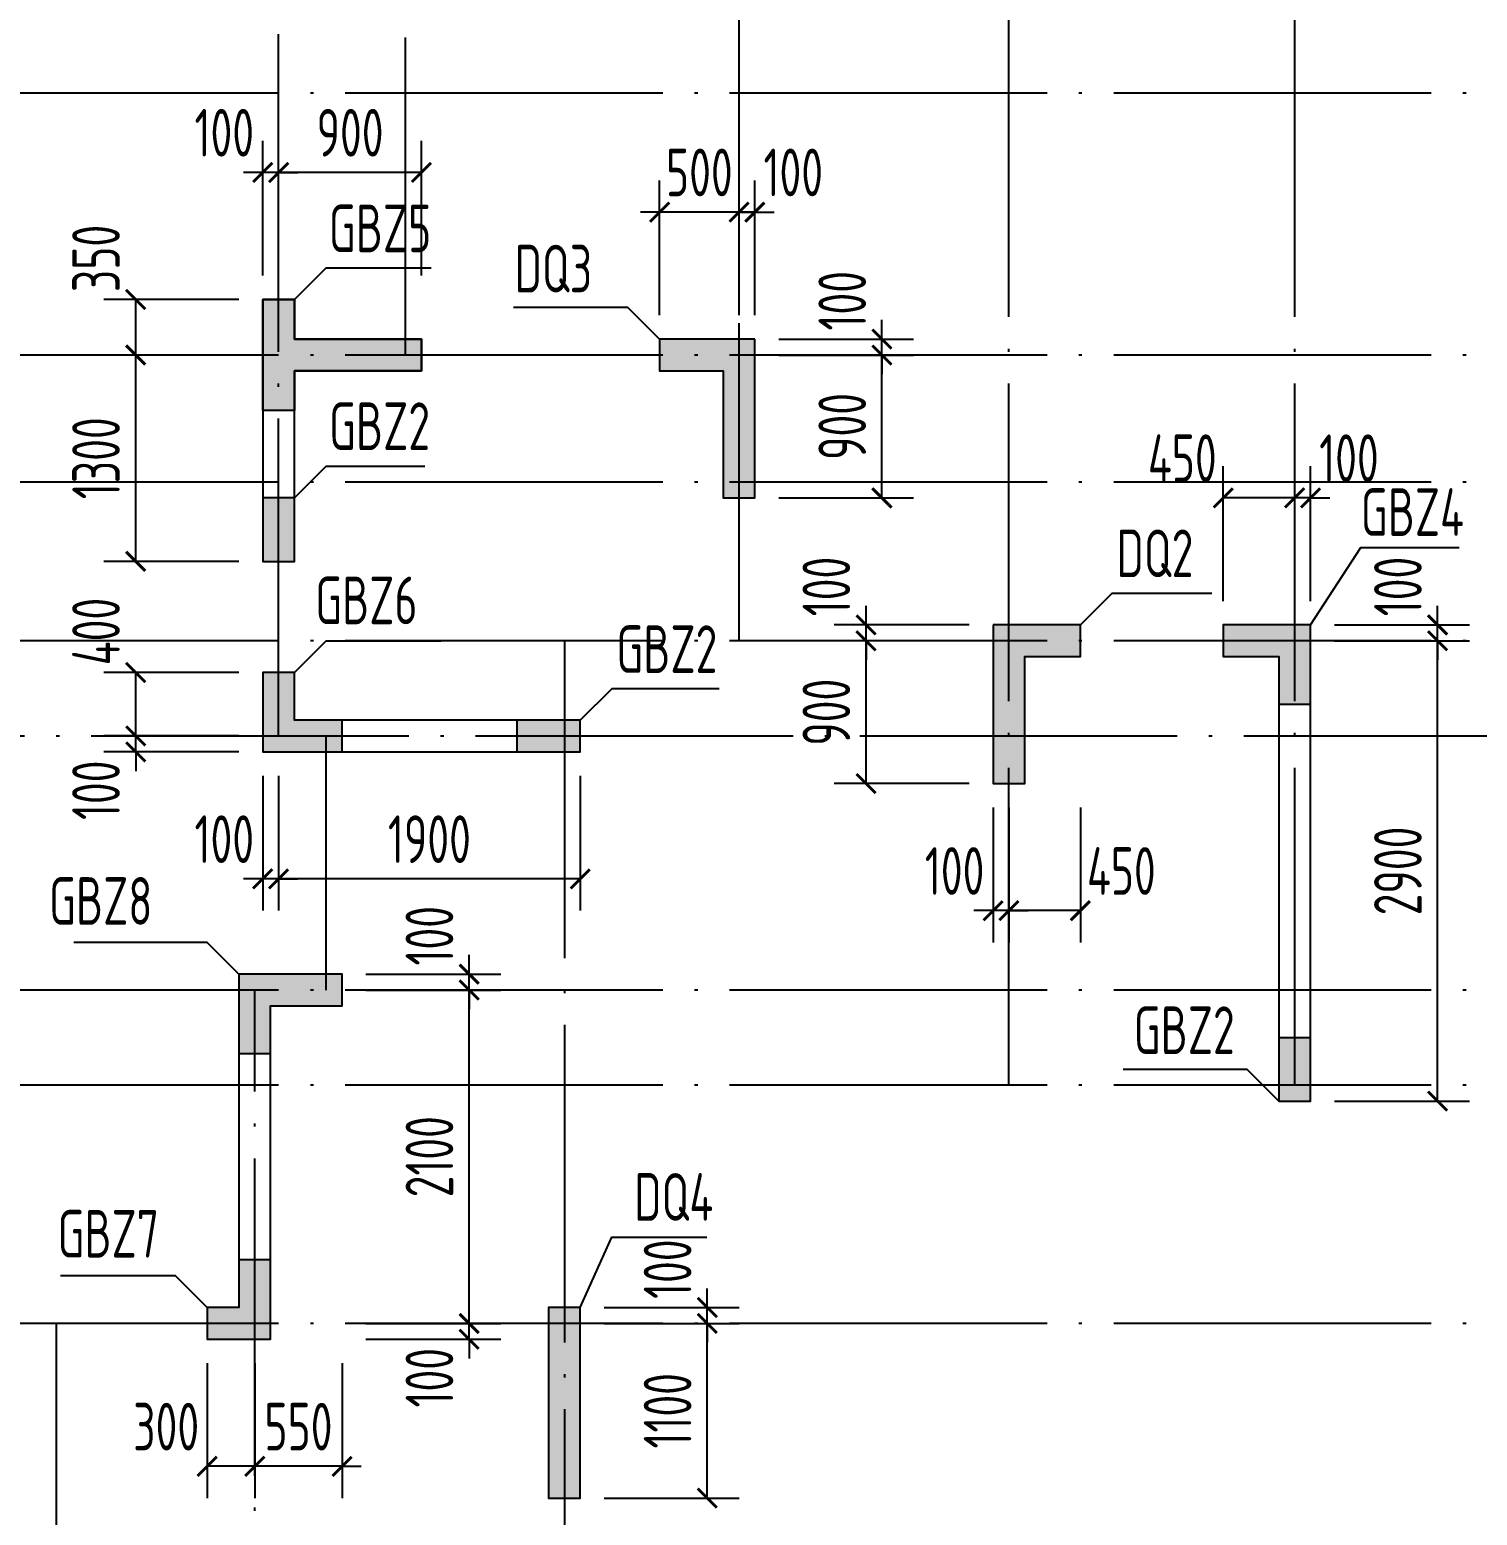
# Model space of a CAD drawing. Extents: x -461650 to 361314, y 245336 to 769729.
# Drawn here: x -87402 to -78284, y 576725 to 586082 of the extents above; entities that cross this region are included whole.
import ezdxf
from ezdxf.enums import TextEntityAlignment as Align

# ---------------------------------------------------------------- set-up
doc = ezdxf.new("R2010")
doc.units = 0
doc.header["$LTSCALE"] = 1000
doc.linetypes.add('DOTE', pattern=[2.42, 2, -0.2, 0.02, -0.2])
doc.layers.get('0').update_dxf_attribs({"linetype": 'CONTINUOUS'})
doc.layers.get('DEFPOINTS').update_dxf_attribs({"linetype": 'CONTINUOUS'})
for name, color, linetype in [('A-DOTE', 10, 'DOTE'), ('S-Q墙实线', 6, 'CONTINUOUS'), ('S-Q墙标注', 3, 'CONTINUOUS'), ('S-X详图填充', 252, 'CONTINUOUS'), ('S-X详图实线', 4, 'CONTINUOUS'), ('S-Z柱编号', 6, 'CONTINUOUS')]:
    doc.layers.add(name, color=color, linetype=linetype)
doc.styles.add('TSSD_REIN', font='tssdeng.shx', dxfattribs={"width": 0.7, "height": 300, "bigfont": 'tssdchn.shx'})
doc.styles.add('结构文字', font='zstxt.shx', dxfattribs={"width": 0.7, "bigfont": 'zshz.shx'})
doc.dimstyles.new('STRUCK', dxfattribs={"dimtxt": 400, "dimasz": 121, "dimexe": 200, "dimexo": 150, "dimgap": 115, "dimtad": 1, "dimdec": 0, "dimdsep": 46, "dimtxsty": '结构文字', "dimblk": 'ARCHTICK', "dimcen": 400, "dimclrd": 3, "dimclre": 3, "dimclrt": 7, "dimadec": 0, "dimazin": 0, "dimtfac": 1, "dimtdec": 0, "dimtix": 1, "dimtmove": 2, "dimatfit": 3, "dimldrblk": '_DIMX', "dimfxl": 0, "dimtolj": 1, "dimtzin": 0, "dimarcsym": 0})

# ---------------------------------------------------------------- blocks, each defined once
blk = doc.blocks.new('20210726.16395156')
at = {"layer": 'A-DOTE'}
for p, q in [((43500, 13100.3), (43500, 18249.9)), ((44300, 15500), (44300, 18249.9)), ((46400, 13700), (46400, 18249.9)), ((48100, 10900), (48100, 18249.9)), ((49900, 10900), (49900, 18249.9)), ((55600, 17150), (3600, 17150)), ((55600, 15500), (3600, 15500)), ((55600, 14700), (3600, 14700)), ((55600, 13700), (3600, 13700)), ((45299.8, 13700), (45300, 3600)), ((3600, 13100.3), (55600, 13100.3)), ((43800, 11500), (43800, 13100)), ((55600, 11500), (3600, 11500)), ((43350, 3600), (43350, 11500)), ((55600, 10900), (3600, 10900)), ((55600, 9400), (3600, 9400)), ((42100, 9400), (42100, 3600))]:
    blk.add_line(p, q, dxfattribs=at)
blk = doc.blocks.new('_ArchTick')
at = {"color": 0, "linetype": 'ByBlock', "const_width": 0.15}
blk.add_lwpolyline([(-0.5, -0.5), (0.5, 0.5)], dxfattribs=at)
blk = doc.blocks.new('*D2323')
at = {"layer": 'DEFPOINTS', "color": 0}
for p in [(-83934.1, 577933.2), (-83134.1, 577933.2), (-83934.1, 576833.2)]:
    blk.add_point(p, dxfattribs=at)
at = {"layer": 'S-Q墙标注', "color": 3, "lineweight": -2}
for p, q in [((-83784.1, 577933.2), (-82934.1, 577933.2)), ((-83134.1, 576833.2), (-83134.1, 577933.2)), ((-83784.1, 576833.2), (-82934.1, 576833.2))]:
    blk.add_line(p, q, dxfattribs=at)
at = {"layer": 'S-Q墙标注', "color": 3, "lineweight": -2, "xscale": 121, "yscale": 121, "zscale": 121}
for p, rotation in [((-83134.1, 577933.2), 90), ((-83134.1, 576833.2), 270)]:
    blk.add_blockref('_ArchTick', p, dxfattribs=dict(at, rotation=rotation))
at = {"layer": 'S-Q墙标注', "color": 7, "insert": (-83384.1, 577383.2), "char_height": 300, "attachment_point": 5, "rotation": 90, "style": 'TSSD_REIN'}
blk.add_mtext('\\A1;1100', dxfattribs=at)
blk = doc.blocks.new('_DIMX')
blk.add_line((-150, 0), (150, 0))
at = {"const_width": 50}
blk.add_lwpolyline([(-70, -70), (70, 70)], dxfattribs=at)
blk = doc.blocks.new('*D2324')
at = {"layer": 'DEFPOINTS', "color": 0}
for p in [(-83934.1, 578033.2), (-83134.1, 578033.2), (-83934.1, 577933.2)]:
    blk.add_point(p, dxfattribs=at)
at = {"layer": 'S-Q墙标注', "color": 3, "lineweight": -2}
for p, q in [((-83134.1, 578033.2), (-83134.1, 578154.2)), ((-83784.1, 578033.2), (-82934.1, 578033.2)), ((-83134.1, 577933.2), (-83134.1, 578033.2)), ((-83784.1, 577933.2), (-82934.1, 577933.2)), ((-83134.1, 577933.2), (-83134.1, 577812.2))]:
    blk.add_line(p, q, dxfattribs=at)
at = {"layer": 'S-Q墙标注', "color": 3, "lineweight": -2, "xscale": 121, "yscale": 121, "zscale": 121}
for p, rotation in [((-83134.1, 578033.2), 270), ((-83134.1, 577933.2), 90)]:
    blk.add_blockref('_ArchTick', p, dxfattribs=dict(at, rotation=rotation))
at = {"layer": 'S-Q墙标注', "color": 7, "insert": (-83384.1, 578275.1), "char_height": 300, "attachment_point": 5, "rotation": 90, "style": 'TSSD_REIN'}
blk.add_mtext('\\A1;100', dxfattribs=at)
blk = doc.blocks.new('*D2329')
at = {"layer": 'DEFPOINTS', "color": 0}
for p in [(-79334.1, 582233.2), (-78534.1, 582233.2), (-79334.1, 579333.2)]:
    blk.add_point(p, dxfattribs=at)
at = {"layer": 'S-Q墙标注', "color": 3, "lineweight": -2}
for p, q in [((-79184.1, 582233.2), (-78334.1, 582233.2)), ((-78534.1, 579333.2), (-78534.1, 582233.2)), ((-79184.1, 579333.2), (-78334.1, 579333.2))]:
    blk.add_line(p, q, dxfattribs=at)
at = {"layer": 'S-Q墙标注', "color": 3, "lineweight": -2, "xscale": 121, "yscale": 121, "zscale": 121}
for p, rotation in [((-78534.1, 582233.2), 90), ((-78534.1, 579333.2), 270)]:
    blk.add_blockref('_ArchTick', p, dxfattribs=dict(at, rotation=rotation))
at = {"layer": 'S-Q墙标注', "color": 7, "insert": (-78784.1, 580783.2), "char_height": 300, "attachment_point": 5, "rotation": 90, "style": 'TSSD_REIN'}
blk.add_mtext('\\A1;2900', dxfattribs=at)
blk = doc.blocks.new('*D2330')
at = {"layer": 'DEFPOINTS', "color": 0}
for p in [(-79334.1, 582333.2), (-78534.1, 582333.2), (-79334.1, 582233.2)]:
    blk.add_point(p, dxfattribs=at)
at = {"layer": 'S-Q墙标注', "color": 3, "lineweight": -2}
for p, q in [((-78534.1, 582333.2), (-78534.1, 582454.2)), ((-79184.1, 582333.2), (-78334.1, 582333.2)), ((-78534.1, 582233.2), (-78534.1, 582333.2)), ((-79184.1, 582233.2), (-78334.1, 582233.2)), ((-78534.1, 582233.2), (-78534.1, 582112.2))]:
    blk.add_line(p, q, dxfattribs=at)
at = {"layer": 'S-Q墙标注', "color": 3, "lineweight": -2, "xscale": 121, "yscale": 121, "zscale": 121}
for p, rotation in [((-78534.1, 582333.2), 270), ((-78534.1, 582233.2), 90)]:
    blk.add_blockref('_ArchTick', p, dxfattribs=dict(at, rotation=rotation))
at = {"layer": 'S-Q墙标注', "color": 7, "insert": (-78784.1, 582575.1), "char_height": 300, "attachment_point": 5, "rotation": 90, "style": 'TSSD_REIN'}
blk.add_mtext('\\A1;100', dxfattribs=at)
blk = doc.blocks.new('*D2331')
at = {"layer": 'DEFPOINTS', "color": 0}
for p in [(-79434.1, 583133.2), (-79434.1, 582333.2), (-79334.1, 582333.2)]:
    blk.add_point(p, dxfattribs=at)
at = {"layer": 'S-Q墙标注', "color": 3, "lineweight": -2}
for p, q in [((-79434.1, 582483.2), (-79434.1, 583333.2)), ((-79334.1, 582483.2), (-79334.1, 583333.2)), ((-79434.1, 583133.2), (-79555.1, 583133.2)), ((-79334.1, 583133.2), (-79434.1, 583133.2)), ((-79334.1, 583133.2), (-79213.1, 583133.2))]:
    blk.add_line(p, q, dxfattribs=at)
at = {"layer": 'S-Q墙标注', "color": 3, "lineweight": -2, "xscale": 121, "yscale": 121, "zscale": 121}
blk.add_blockref('_ArchTick', (-79434.1, 583133.2), dxfattribs=at)
at = {"layer": 'S-Q墙标注', "color": 3, "lineweight": -2, "xscale": 121, "yscale": 121, "zscale": 121, "rotation": 180}
blk.add_blockref('_ArchTick', (-79334.1, 583133.2), dxfattribs=at)
at = {"layer": 'S-Q墙标注', "color": 7, "insert": (-79092.2, 583383.2), "char_height": 300, "attachment_point": 5, "style": 'TSSD_REIN'}
blk.add_mtext('\\A1;100', dxfattribs=at)
blk = doc.blocks.new('*D2332')
at = {"layer": 'DEFPOINTS', "color": 0}
for p in [(-79884.1, 583133.2), (-79884.1, 582333.2), (-79434.1, 582333.2)]:
    blk.add_point(p, dxfattribs=at)
at = {"layer": 'S-Q墙标注', "color": 3, "lineweight": -2}
for p, q in [((-79884.1, 582483.2), (-79884.1, 583333.2)), ((-79434.1, 582483.2), (-79434.1, 583333.2)), ((-79434.1, 583133.2), (-79884.1, 583133.2))]:
    blk.add_line(p, q, dxfattribs=at)
at = {"layer": 'S-Q墙标注', "color": 3, "lineweight": -2, "xscale": 121, "yscale": 121, "zscale": 121, "rotation": 180}
blk.add_blockref('_ArchTick', (-79884.1, 583133.2), dxfattribs=at)
at = {"layer": 'S-Q墙标注', "color": 3, "lineweight": -2, "xscale": 121, "yscale": 121, "zscale": 121}
blk.add_blockref('_ArchTick', (-79434.1, 583133.2), dxfattribs=at)
at = {"layer": 'S-Q墙标注', "color": 7, "insert": (-80142.2, 583383.2), "char_height": 300, "attachment_point": 5, "style": 'TSSD_REIN'}
blk.add_mtext('\\A1;450', dxfattribs=at)
blk = doc.blocks.new('*D2333')
at = {"layer": 'DEFPOINTS', "color": 0}
for p in [(-82134.1, 582233.2), (-81334.1, 582233.2), (-81334.1, 581333.2)]:
    blk.add_point(p, dxfattribs=at)
at = {"layer": 'S-Q墙标注', "color": 3, "lineweight": -2}
for p, q in [((-81484.1, 582233.2), (-82334.1, 582233.2)), ((-82134.1, 581333.2), (-82134.1, 582233.2)), ((-81484.1, 581333.2), (-82334.1, 581333.2))]:
    blk.add_line(p, q, dxfattribs=at)
at = {"layer": 'S-Q墙标注', "color": 3, "lineweight": -2, "xscale": 121, "yscale": 121, "zscale": 121}
for p, rotation in [((-82134.1, 582233.2), 90), ((-82134.1, 581333.2), 270)]:
    blk.add_blockref('_ArchTick', p, dxfattribs=dict(at, rotation=rotation))
at = {"layer": 'S-Q墙标注', "color": 7, "insert": (-82384.1, 581783.2), "char_height": 300, "attachment_point": 5, "rotation": 90, "style": 'TSSD_REIN'}
blk.add_mtext('\\A1;900', dxfattribs=at)
blk = doc.blocks.new('*D2334')
at = {"layer": 'DEFPOINTS', "color": 0}
for p in [(-82134.1, 582333.2), (-81334.1, 582333.2), (-81334.1, 582233.2)]:
    blk.add_point(p, dxfattribs=at)
at = {"layer": 'S-Q墙标注', "color": 3, "lineweight": -2}
for p, q in [((-82134.1, 582333.2), (-82134.1, 582454.2)), ((-81484.1, 582333.2), (-82334.1, 582333.2)), ((-82134.1, 582233.2), (-82134.1, 582333.2)), ((-81484.1, 582233.2), (-82334.1, 582233.2)), ((-82134.1, 582233.2), (-82134.1, 582112.2))]:
    blk.add_line(p, q, dxfattribs=at)
at = {"layer": 'S-Q墙标注', "color": 3, "lineweight": -2, "xscale": 121, "yscale": 121, "zscale": 121}
for p, rotation in [((-82134.1, 582333.2), 270), ((-82134.1, 582233.2), 90)]:
    blk.add_blockref('_ArchTick', p, dxfattribs=dict(at, rotation=rotation))
at = {"layer": 'S-Q墙标注', "color": 7, "insert": (-82384.1, 582575.1), "char_height": 300, "attachment_point": 5, "rotation": 90, "style": 'TSSD_REIN'}
blk.add_mtext('\\A1;100', dxfattribs=at)
blk = doc.blocks.new('*D2335')
at = {"layer": 'DEFPOINTS', "color": 0}
for p in [(-81234.1, 581333.2), (-80784.2, 581333.2), (-81234.1, 580533.2)]:
    blk.add_point(p, dxfattribs=at)
at = {"layer": 'S-Q墙标注', "color": 3, "lineweight": -2}
for p, q in [((-81234.1, 581183.2), (-81234.1, 580333.2)), ((-80784.2, 581183.2), (-80784.2, 580333.2)), ((-80784.2, 580533.2), (-81234.1, 580533.2))]:
    blk.add_line(p, q, dxfattribs=at)
at = {"layer": 'S-Q墙标注', "color": 3, "lineweight": -2, "xscale": 121, "yscale": 121, "zscale": 121, "rotation": 180}
blk.add_blockref('_ArchTick', (-81234.1, 580533.2), dxfattribs=at)
at = {"layer": 'S-Q墙标注', "color": 3, "lineweight": -2, "xscale": 121, "yscale": 121, "zscale": 121}
blk.add_blockref('_ArchTick', (-80784.2, 580533.2), dxfattribs=at)
at = {"layer": 'S-Q墙标注', "color": 7, "insert": (-80526.1, 580783.2), "char_height": 300, "attachment_point": 5, "style": 'TSSD_REIN'}
blk.add_mtext('\\A1;450', dxfattribs=at)
blk = doc.blocks.new('*D2336')
at = {"layer": 'DEFPOINTS', "color": 0}
for p in [(-81334.1, 581333.2), (-81234.1, 581333.2), (-81334.1, 580533.2)]:
    blk.add_point(p, dxfattribs=at)
at = {"layer": 'S-Q墙标注', "color": 3, "lineweight": -2}
for p, q in [((-81334.1, 581183.2), (-81334.1, 580333.2)), ((-81234.1, 581183.2), (-81234.1, 580333.2)), ((-81334.1, 580533.2), (-81455.1, 580533.2)), ((-81234.1, 580533.2), (-81334.1, 580533.2)), ((-81234.1, 580533.2), (-81113.1, 580533.2))]:
    blk.add_line(p, q, dxfattribs=at)
at = {"layer": 'S-Q墙标注', "color": 3, "lineweight": -2, "xscale": 121, "yscale": 121, "zscale": 121}
blk.add_blockref('_ArchTick', (-81334.1, 580533.2), dxfattribs=at)
at = {"layer": 'S-Q墙标注', "color": 3, "lineweight": -2, "xscale": 121, "yscale": 121, "zscale": 121, "rotation": 180}
blk.add_blockref('_ArchTick', (-81234.1, 580533.2), dxfattribs=at)
at = {"layer": 'S-Q墙标注', "color": 7, "insert": (-81576, 580783.2), "char_height": 300, "attachment_point": 5, "style": 'TSSD_REIN'}
blk.add_mtext('\\A1;100', dxfattribs=at)
blk = doc.blocks.new('*D2337')
at = {"layer": 'DEFPOINTS', "color": 0}
for p in [(-86734.1, 581633.5), (-85934.1, 581633.5), (-85934.1, 581533.5)]:
    blk.add_point(p, dxfattribs=at)
at = {"layer": 'S-Q墙标注', "color": 3, "lineweight": -2}
for p, q in [((-86734.1, 581633.5), (-86734.1, 581754.5)), ((-86084.1, 581633.5), (-86934.1, 581633.5)), ((-86734.1, 581533.5), (-86734.1, 581633.5)), ((-86084.1, 581533.5), (-86934.1, 581533.5)), ((-86734.1, 581533.5), (-86734.1, 581412.5))]:
    blk.add_line(p, q, dxfattribs=at)
at = {"layer": 'S-Q墙标注', "color": 3, "lineweight": -2, "xscale": 121, "yscale": 121, "zscale": 121}
for p, rotation in [((-86734.1, 581633.5), 270), ((-86734.1, 581533.5), 90)]:
    blk.add_blockref('_ArchTick', p, dxfattribs=dict(at, rotation=rotation))
at = {"layer": 'S-Q墙标注', "color": 7, "insert": (-86984.1, 581291.5), "char_height": 300, "attachment_point": 5, "rotation": 90, "style": 'TSSD_REIN'}
blk.add_mtext('\\A1;100', dxfattribs=at)
blk = doc.blocks.new('*D2338')
at = {"layer": 'DEFPOINTS', "color": 0}
for p in [(-86734.1, 582033.5), (-85934.1, 582033.5), (-85934.1, 581633.5)]:
    blk.add_point(p, dxfattribs=at)
at = {"layer": 'S-Q墙标注', "color": 3, "lineweight": -2}
for p, q in [((-86084.1, 582033.5), (-86934.1, 582033.5)), ((-86734.1, 581633.5), (-86734.1, 582033.5)), ((-86084.1, 581633.5), (-86934.1, 581633.5))]:
    blk.add_line(p, q, dxfattribs=at)
at = {"layer": 'S-Q墙标注', "color": 3, "lineweight": -2, "xscale": 121, "yscale": 121, "zscale": 121}
for p, rotation in [((-86734.1, 582033.5), 90), ((-86734.1, 581633.5), 270)]:
    blk.add_blockref('_ArchTick', p, dxfattribs=dict(at, rotation=rotation))
at = {"layer": 'S-Q墙标注', "color": 7, "insert": (-86984.1, 582291.5), "char_height": 300, "attachment_point": 5, "rotation": 90, "style": 'TSSD_REIN'}
blk.add_mtext('\\A1;400', dxfattribs=at)
blk = doc.blocks.new('*D2339')
at = {"layer": 'DEFPOINTS', "color": 0}
for p in [(-85834.1, 581533.5), (-83934.1, 581533.5), (-85834.1, 580733.5)]:
    blk.add_point(p, dxfattribs=at)
at = {"layer": 'S-Q墙标注', "color": 3, "lineweight": -2}
for p, q in [((-85834.1, 581383.5), (-85834.1, 580533.5)), ((-83934.1, 581383.5), (-83934.1, 580533.5)), ((-83934.1, 580733.5), (-85834.1, 580733.5))]:
    blk.add_line(p, q, dxfattribs=at)
at = {"layer": 'S-Q墙标注', "color": 3, "lineweight": -2, "xscale": 121, "yscale": 121, "zscale": 121, "rotation": 180}
blk.add_blockref('_ArchTick', (-85834.1, 580733.5), dxfattribs=at)
at = {"layer": 'S-Q墙标注', "color": 3, "lineweight": -2, "xscale": 121, "yscale": 121, "zscale": 121}
blk.add_blockref('_ArchTick', (-83934.1, 580733.5), dxfattribs=at)
at = {"layer": 'S-Q墙标注', "color": 7, "insert": (-84884.1, 580983.5), "char_height": 300, "attachment_point": 5, "style": 'TSSD_REIN'}
blk.add_mtext('\\A1;1900', dxfattribs=at)
blk = doc.blocks.new('*D2340')
at = {"layer": 'DEFPOINTS', "color": 0}
for p in [(-85934.1, 581533.5), (-85834.1, 581533.5), (-85934.1, 580733.5)]:
    blk.add_point(p, dxfattribs=at)
at = {"layer": 'S-Q墙标注', "color": 3, "lineweight": -2}
for p, q in [((-85934.1, 581383.5), (-85934.1, 580533.5)), ((-85834.1, 581383.5), (-85834.1, 580533.5)), ((-85934.1, 580733.5), (-86055.1, 580733.5)), ((-85834.1, 580733.5), (-85934.1, 580733.5)), ((-85834.1, 580733.5), (-85713.1, 580733.5))]:
    blk.add_line(p, q, dxfattribs=at)
at = {"layer": 'S-Q墙标注', "color": 3, "lineweight": -2, "xscale": 121, "yscale": 121, "zscale": 121}
blk.add_blockref('_ArchTick', (-85934.1, 580733.5), dxfattribs=at)
at = {"layer": 'S-Q墙标注', "color": 3, "lineweight": -2, "xscale": 121, "yscale": 121, "zscale": 121, "rotation": 180}
blk.add_blockref('_ArchTick', (-85834.1, 580733.5), dxfattribs=at)
at = {"layer": 'S-Q墙标注', "color": 7, "insert": (-86176, 580983.5), "char_height": 300, "attachment_point": 5, "style": 'TSSD_REIN'}
blk.add_mtext('\\A1;100', dxfattribs=at)
blk = doc.blocks.new('*D2341')
at = {"layer": 'DEFPOINTS', "color": 0}
for p in [(-82834.1, 584033.2), (-82034.1, 584033.2), (-82834.1, 583133.2)]:
    blk.add_point(p, dxfattribs=at)
at = {"layer": 'S-Q墙标注', "color": 3, "lineweight": -2}
for p, q in [((-82684.1, 584033.2), (-81834.1, 584033.2)), ((-82034.1, 583133.2), (-82034.1, 584033.2)), ((-82684.1, 583133.2), (-81834.1, 583133.2))]:
    blk.add_line(p, q, dxfattribs=at)
at = {"layer": 'S-Q墙标注', "color": 3, "lineweight": -2, "xscale": 121, "yscale": 121, "zscale": 121}
for p, rotation in [((-82034.1, 584033.2), 90), ((-82034.1, 583133.2), 270)]:
    blk.add_blockref('_ArchTick', p, dxfattribs=dict(at, rotation=rotation))
at = {"layer": 'S-Q墙标注', "color": 7, "insert": (-82284.1, 583583.2), "char_height": 300, "attachment_point": 5, "rotation": 90, "style": 'TSSD_REIN'}
blk.add_mtext('\\A1;900', dxfattribs=at)
blk = doc.blocks.new('*D2342')
at = {"layer": 'DEFPOINTS', "color": 0}
for p in [(-82834.1, 584133.2), (-82034.1, 584133.2), (-82834.1, 584033.2)]:
    blk.add_point(p, dxfattribs=at)
at = {"layer": 'S-Q墙标注', "color": 3, "lineweight": -2}
for p, q in [((-82034.1, 584133.2), (-82034.1, 584254.2)), ((-82684.1, 584133.2), (-81834.1, 584133.2)), ((-82034.1, 584033.2), (-82034.1, 584133.2)), ((-82684.1, 584033.2), (-81834.1, 584033.2)), ((-82034.1, 584033.2), (-82034.1, 583912.2))]:
    blk.add_line(p, q, dxfattribs=at)
at = {"layer": 'S-Q墙标注', "color": 3, "lineweight": -2, "xscale": 121, "yscale": 121, "zscale": 121}
for p, rotation in [((-82034.1, 584133.2), 270), ((-82034.1, 584033.2), 90)]:
    blk.add_blockref('_ArchTick', p, dxfattribs=dict(at, rotation=rotation))
at = {"layer": 'S-Q墙标注', "color": 7, "insert": (-82284.1, 584375.1), "char_height": 300, "attachment_point": 5, "rotation": 90, "style": 'TSSD_REIN'}
blk.add_mtext('\\A1;100', dxfattribs=at)
blk = doc.blocks.new('*D2343')
at = {"layer": 'DEFPOINTS', "color": 0}
for p in [(-82934.1, 584933.2), (-82934.1, 584133.2), (-82834.1, 584133.2)]:
    blk.add_point(p, dxfattribs=at)
at = {"layer": 'S-Q墙标注', "color": 3, "lineweight": -2}
for p, q in [((-82934.1, 584283.2), (-82934.1, 585133.2)), ((-82834.1, 584283.2), (-82834.1, 585133.2)), ((-82934.1, 584933.2), (-83055.1, 584933.2)), ((-82834.1, 584933.2), (-82934.1, 584933.2)), ((-82834.1, 584933.2), (-82713.1, 584933.2))]:
    blk.add_line(p, q, dxfattribs=at)
at = {"layer": 'S-Q墙标注', "color": 3, "lineweight": -2, "xscale": 121, "yscale": 121, "zscale": 121}
blk.add_blockref('_ArchTick', (-82934.1, 584933.2), dxfattribs=at)
at = {"layer": 'S-Q墙标注', "color": 3, "lineweight": -2, "xscale": 121, "yscale": 121, "zscale": 121, "rotation": 180}
blk.add_blockref('_ArchTick', (-82834.1, 584933.2), dxfattribs=at)
at = {"layer": 'S-Q墙标注', "color": 7, "insert": (-82592.2, 585183.2), "char_height": 300, "attachment_point": 5, "style": 'TSSD_REIN'}
blk.add_mtext('\\A1;100', dxfattribs=at)
blk = doc.blocks.new('*D2344')
at = {"layer": 'DEFPOINTS', "color": 0}
for p in [(-83434, 584933.2), (-83434, 584133.2), (-82934.1, 584133.2)]:
    blk.add_point(p, dxfattribs=at)
at = {"layer": 'S-Q墙标注', "color": 3, "lineweight": -2}
for p, q in [((-83434, 584283.2), (-83434, 585133.2)), ((-82934.1, 584283.2), (-82934.1, 585133.2)), ((-83434, 584933.2), (-83555, 584933.2)), ((-82934.1, 584933.2), (-83434, 584933.2)), ((-82934.1, 584933.2), (-82813.1, 584933.2))]:
    blk.add_line(p, q, dxfattribs=at)
at = {"layer": 'S-Q墙标注', "color": 3, "lineweight": -2, "xscale": 121, "yscale": 121, "zscale": 121}
blk.add_blockref('_ArchTick', (-83434, 584933.2), dxfattribs=at)
at = {"layer": 'S-Q墙标注', "color": 3, "lineweight": -2, "xscale": 121, "yscale": 121, "zscale": 121, "rotation": 180}
blk.add_blockref('_ArchTick', (-82934.1, 584933.2), dxfattribs=at)
at = {"layer": 'S-Q墙标注', "color": 7, "insert": (-83184.1, 585183.2), "char_height": 300, "attachment_point": 5, "style": 'TSSD_REIN'}
blk.add_mtext('\\A1;500', dxfattribs=at)
blk = doc.blocks.new('*D2345')
at = {"layer": 'DEFPOINTS', "color": 0}
for p in [(-85434, 577933.2), (-84634, 577933.2), (-85434, 577833.2)]:
    blk.add_point(p, dxfattribs=at)
at = {"layer": 'S-Q墙标注', "color": 3, "lineweight": -2}
for p, q in [((-84634, 577933.2), (-84634, 578054.2)), ((-85284, 577933.2), (-84434, 577933.2)), ((-84634, 577833.2), (-84634, 577933.2)), ((-85284, 577833.2), (-84434, 577833.2)), ((-84634, 577833.2), (-84634, 577712.2))]:
    blk.add_line(p, q, dxfattribs=at)
at = {"layer": 'S-Q墙标注', "color": 3, "lineweight": -2, "xscale": 121, "yscale": 121, "zscale": 121}
for p, rotation in [((-84634, 577933.2), 270), ((-84634, 577833.2), 90)]:
    blk.add_blockref('_ArchTick', p, dxfattribs=dict(at, rotation=rotation))
at = {"layer": 'S-Q墙标注', "color": 7, "insert": (-84884, 577591.3), "char_height": 300, "attachment_point": 5, "rotation": 90, "style": 'TSSD_REIN'}
blk.add_mtext('\\A1;100', dxfattribs=at)
blk = doc.blocks.new('*D2346')
at = {"layer": 'DEFPOINTS', "color": 0}
for p in [(-85434, 580033.2), (-84634, 580033.2), (-85434, 577933.2)]:
    blk.add_point(p, dxfattribs=at)
at = {"layer": 'S-Q墙标注', "color": 3, "lineweight": -2}
for p, q in [((-85284, 580033.2), (-84434, 580033.2)), ((-84634, 577933.2), (-84634, 580033.2)), ((-85284, 577933.2), (-84434, 577933.2))]:
    blk.add_line(p, q, dxfattribs=at)
at = {"layer": 'S-Q墙标注', "color": 3, "lineweight": -2, "xscale": 121, "yscale": 121, "zscale": 121}
for p, rotation in [((-84634, 580033.2), 90), ((-84634, 577933.2), 270)]:
    blk.add_blockref('_ArchTick', p, dxfattribs=dict(at, rotation=rotation))
at = {"layer": 'S-Q墙标注', "color": 7, "insert": (-84884, 578983.2), "char_height": 300, "attachment_point": 5, "rotation": 90, "style": 'TSSD_REIN'}
blk.add_mtext('\\A1;2100', dxfattribs=at)
blk = doc.blocks.new('*D2347')
at = {"layer": 'DEFPOINTS', "color": 0}
for p in [(-85434, 580133.2), (-84634, 580133.2), (-85434, 580033.2)]:
    blk.add_point(p, dxfattribs=at)
at = {"layer": 'S-Q墙标注', "color": 3, "lineweight": -2}
for p, q in [((-84634, 580133.2), (-84634, 580254.2)), ((-85284, 580133.2), (-84434, 580133.2)), ((-84634, 580033.2), (-84634, 580133.2)), ((-85284, 580033.2), (-84434, 580033.2)), ((-84634, 580033.2), (-84634, 579912.2))]:
    blk.add_line(p, q, dxfattribs=at)
at = {"layer": 'S-Q墙标注', "color": 3, "lineweight": -2, "xscale": 121, "yscale": 121, "zscale": 121}
for p, rotation in [((-84634, 580133.2), 270), ((-84634, 580033.2), 90)]:
    blk.add_blockref('_ArchTick', p, dxfattribs=dict(at, rotation=rotation))
at = {"layer": 'S-Q墙标注', "color": 7, "insert": (-84884, 580375.1), "char_height": 300, "attachment_point": 5, "rotation": 90, "style": 'TSSD_REIN'}
blk.add_mtext('\\A1;100', dxfattribs=at)
blk = doc.blocks.new('*D2462')
at = {"layer": 'DEFPOINTS', "color": 0}
for p in [(-85984.1, 577833.2), (-85434.1, 577833.2), (-85984.1, 577033.2)]:
    blk.add_point(p, dxfattribs=at)
at = {"layer": 'S-Q墙标注', "color": 3, "lineweight": -2}
for p, q in [((-85984.1, 577683.2), (-85984.1, 576833.2)), ((-85434.1, 577683.2), (-85434.1, 576833.2)), ((-85984.1, 577033.2), (-86105.1, 577033.2)), ((-85434.1, 577033.2), (-85984.1, 577033.2)), ((-85434.1, 577033.2), (-85313.1, 577033.2))]:
    blk.add_line(p, q, dxfattribs=at)
at = {"layer": 'S-Q墙标注', "color": 3, "lineweight": -2, "xscale": 121, "yscale": 121, "zscale": 121}
blk.add_blockref('_ArchTick', (-85984.1, 577033.2), dxfattribs=at)
at = {"layer": 'S-Q墙标注', "color": 3, "lineweight": -2, "xscale": 121, "yscale": 121, "zscale": 121, "rotation": 180}
blk.add_blockref('_ArchTick', (-85434.1, 577033.2), dxfattribs=at)
at = {"layer": 'S-Q墙标注', "color": 7, "insert": (-85709.1, 577283.2), "char_height": 300, "attachment_point": 5, "style": 'TSSD_REIN'}
blk.add_mtext('\\A1;550', dxfattribs=at)
blk = doc.blocks.new('*D2463')
at = {"layer": 'DEFPOINTS', "color": 0}
for p in [(-86284.1, 577833.2), (-85984.1, 577833.2), (-86284.1, 577033.2)]:
    blk.add_point(p, dxfattribs=at)
at = {"layer": 'S-Q墙标注', "color": 3, "lineweight": -2}
for p, q in [((-86284.1, 577683.2), (-86284.1, 576833.2)), ((-85984.1, 577683.2), (-85984.1, 576833.2)), ((-85984.1, 577033.2), (-86284.1, 577033.2))]:
    blk.add_line(p, q, dxfattribs=at)
at = {"layer": 'S-Q墙标注', "color": 3, "lineweight": -2, "xscale": 121, "yscale": 121, "zscale": 121, "rotation": 180}
blk.add_blockref('_ArchTick', (-86284.1, 577033.2), dxfattribs=at)
at = {"layer": 'S-Q墙标注', "color": 3, "lineweight": -2, "xscale": 121, "yscale": 121, "zscale": 121}
blk.add_blockref('_ArchTick', (-85984.1, 577033.2), dxfattribs=at)
at = {"layer": 'S-Q墙标注', "color": 7, "insert": (-86542.2, 577283.2), "char_height": 300, "attachment_point": 5, "style": 'TSSD_REIN'}
blk.add_mtext('\\A1;300', dxfattribs=at)
blk = doc.blocks.new('*D2420')
at = {"layer": 'DEFPOINTS', "color": 0}
for p in [(-86734.1, 584033.2), (-85934.1, 584033.2), (-85934.1, 582733.2)]:
    blk.add_point(p, dxfattribs=at)
at = {"layer": 'S-Q墙标注', "color": 3, "lineweight": -2}
for p, q in [((-86084.1, 584033.2), (-86934.1, 584033.2)), ((-86734.1, 582733.2), (-86734.1, 584033.2)), ((-86084.1, 582733.2), (-86934.1, 582733.2))]:
    blk.add_line(p, q, dxfattribs=at)
at = {"layer": 'S-Q墙标注', "color": 3, "lineweight": -2, "xscale": 121, "yscale": 121, "zscale": 121}
for p, rotation in [((-86734.1, 584033.2), 90), ((-86734.1, 582733.2), 270)]:
    blk.add_blockref('_ArchTick', p, dxfattribs=dict(at, rotation=rotation))
at = {"layer": 'S-Q墙标注', "color": 7, "insert": (-86984.1, 583383.2), "char_height": 300, "attachment_point": 5, "rotation": 90, "style": 'TSSD_REIN'}
blk.add_mtext('\\A1;1300', dxfattribs=at)
blk = doc.blocks.new('*D2421')
at = {"layer": 'DEFPOINTS', "color": 0}
for p in [(-86734.1, 584383.2), (-85934.1, 584383.2), (-85934.1, 584033.2)]:
    blk.add_point(p, dxfattribs=at)
at = {"layer": 'S-Q墙标注', "color": 3, "lineweight": -2}
for p, q in [((-86084.1, 584383.2), (-86934.1, 584383.2)), ((-86734.1, 584033.2), (-86734.1, 584383.2)), ((-86084.1, 584033.2), (-86934.1, 584033.2))]:
    blk.add_line(p, q, dxfattribs=at)
at = {"layer": 'S-Q墙标注', "color": 3, "lineweight": -2, "xscale": 121, "yscale": 121, "zscale": 121}
for p, rotation in [((-86734.1, 584383.2), 90), ((-86734.1, 584033.2), 270)]:
    blk.add_blockref('_ArchTick', p, dxfattribs=dict(at, rotation=rotation))
at = {"layer": 'S-Q墙标注', "color": 7, "insert": (-86984.1, 584641.3), "char_height": 300, "attachment_point": 5, "rotation": 90, "style": 'TSSD_REIN'}
blk.add_mtext('\\A1;350', dxfattribs=at)
blk = doc.blocks.new('*D2422')
at = {"layer": 'DEFPOINTS', "color": 0}
for p in [(-85834.1, 585183.2), (-85834.1, 584383.2), (-84934, 584383.2)]:
    blk.add_point(p, dxfattribs=at)
at = {"layer": 'S-Q墙标注', "color": 3, "lineweight": -2}
for p, q in [((-85834.1, 584533.2), (-85834.1, 585383.2)), ((-84934, 584533.2), (-84934, 585383.2)), ((-84934, 585183.2), (-85834.1, 585183.2))]:
    blk.add_line(p, q, dxfattribs=at)
at = {"layer": 'S-Q墙标注', "color": 3, "lineweight": -2, "xscale": 121, "yscale": 121, "zscale": 121, "rotation": 180}
blk.add_blockref('_ArchTick', (-85834.1, 585183.2), dxfattribs=at)
at = {"layer": 'S-Q墙标注', "color": 3, "lineweight": -2, "xscale": 121, "yscale": 121, "zscale": 121}
blk.add_blockref('_ArchTick', (-84934, 585183.2), dxfattribs=at)
at = {"layer": 'S-Q墙标注', "color": 7, "insert": (-85384, 585433.2), "char_height": 300, "attachment_point": 5, "style": 'TSSD_REIN'}
blk.add_mtext('\\A1;900', dxfattribs=at)
blk = doc.blocks.new('*D2423')
at = {"layer": 'DEFPOINTS', "color": 0}
for p in [(-85934.1, 585183.2), (-85934.1, 584383.2), (-85834.1, 584383.2)]:
    blk.add_point(p, dxfattribs=at)
at = {"layer": 'S-Q墙标注', "color": 3, "lineweight": -2}
for p, q in [((-85934.1, 584533.2), (-85934.1, 585383.2)), ((-85834.1, 584533.2), (-85834.1, 585383.2)), ((-85934.1, 585183.2), (-86055.1, 585183.2)), ((-85834.1, 585183.2), (-85934.1, 585183.2)), ((-85834.1, 585183.2), (-85713.1, 585183.2))]:
    blk.add_line(p, q, dxfattribs=at)
at = {"layer": 'S-Q墙标注', "color": 3, "lineweight": -2, "xscale": 121, "yscale": 121, "zscale": 121}
blk.add_blockref('_ArchTick', (-85934.1, 585183.2), dxfattribs=at)
at = {"layer": 'S-Q墙标注', "color": 3, "lineweight": -2, "xscale": 121, "yscale": 121, "zscale": 121, "rotation": 180}
blk.add_blockref('_ArchTick', (-85834.1, 585183.2), dxfattribs=at)
at = {"layer": 'S-Q墙标注', "color": 7, "insert": (-86176, 585433.2), "char_height": 300, "attachment_point": 5, "style": 'TSSD_REIN'}
blk.add_mtext('\\A1;100', dxfattribs=at)

msp = doc.modelspace()

# ---------------------------------------------------------------- hatches: boundary and pattern name
at = {"layer": 'S-X详图填充'}
h = msp.add_hatch(color=256, dxfattribs=at)
h.dxf.hatch_style = 1
h.paths.add_polyline_path([(-85734.1, 583682.73), (-85934.1, 583682.73), (-85934.1, 584383.19), (-85734.1, 584383.19), (-85734.1, 584133.19), (-84933.97, 584133.19), (-84933.97, 583933.19), (-85734.1, 583933.19)])
h = msp.add_hatch(color=256, dxfattribs=at)
h.dxf.hatch_style = 1
h.paths.add_polyline_path([(-82834.1, 584133.19), (-83434.01, 584133.19), (-83434.01, 583933.19), (-83034.1, 583933.19), (-83034.1, 583133.19), (-82834.1, 583133.19)])
h = msp.add_hatch(color=256, dxfattribs=at)
h.dxf.hatch_style = 1
h.paths.add_polyline_path([(-85734.1, 583133.19), (-85934.1, 583133.19), (-85934.1, 582733.19), (-85734.1, 582733.19)])
h = msp.add_hatch(color=256, dxfattribs=at)
h.dxf.hatch_style = 1
h.paths.add_polyline_path([(-81334.11, 582333.19), (-81334.11, 581333.19), (-81134.11, 581333.19), (-81134.11, 582133.19), (-80784.19, 582133.19), (-80784.19, 582333.19)])
h = msp.add_hatch(color=256, dxfattribs=at)
h.dxf.hatch_style = 1
h.paths.add_polyline_path([(-79534.09, 581833.19), (-79334.09, 581833.19), (-79334.09, 582333.19), (-79884.09, 582333.19), (-79884.09, 582133.19), (-79534.09, 582133.19)])
h = msp.add_hatch(color=256, dxfattribs=at)
h.dxf.hatch_style = 1
h.paths.add_polyline_path([(-85434.1, 581533.46), (-85434.1, 581733.46), (-85734.1, 581733.46), (-85734.1, 582033.46), (-85934.1, 582033.46), (-85934.1, 581533.46)])
h = msp.add_hatch(color=256, dxfattribs=at)
h.dxf.hatch_style = 1
h.paths.add_polyline_path([(-84334.1, 581733.46), (-84334.1, 581533.46), (-83934.1, 581533.46), (-83934.1, 581733.46)])
h = msp.add_hatch(color=256, dxfattribs=at)
h.dxf.hatch_style = 1
h.paths.add_polyline_path([(-86084.1, 579633.19), (-85884.1, 579633.19), (-85884.1, 579933.19), (-85434.22, 579933.19), (-85434.22, 580133.19), (-86084.1, 580133.19)])
h = msp.add_hatch(color=256, dxfattribs=at)
h.dxf.hatch_style = 1
h.paths.add_polyline_path([(-79334.09, 579733.19), (-79534.09, 579733.19), (-79534.09, 579333.19), (-79334.09, 579333.19)])
h = msp.add_hatch(color=256, dxfattribs=at)
h.dxf.hatch_style = 1
h.paths.add_polyline_path([(-85884.1, 578333.19), (-86084.1, 578333.19), (-86084.1, 578033.19), (-86284.1, 578033.19), (-86284.1, 577833.19), (-85884.1, 577833.19)])
h = msp.add_hatch(color=256, dxfattribs=at)
h.dxf.hatch_style = 1
h.paths.add_polyline_path([(-84134.2, 576833.19), (-83934.2, 576833.19), (-83934.11, 578033.19), (-84134.11, 578033.19)])

# ---------------------------------------------------------------- linework, layer by layer
at = {"layer": 'S-Q墙实线'}
for points in [[(-85934.1, 584033.19), (-85934.1, 582733.19), (-85734.1, 582733.19), (-85734.1, 583933.19), (-84934.49, 583933.19), (-84934.49, 584133.19), (-85734.1, 584133.19), (-85734.1, 584383.19), (-85934.1, 584383.19)], [(-82834.1, 584133.19), (-83434.01, 584133.19), (-83434.01, 583933.19), (-83034.1, 583933.19), (-83034.1, 583133.19), (-82834.1, 583133.19)], [(-81334.11, 582333.19), (-81334.11, 581333.19), (-81134.11, 581333.19), (-81134.11, 582133.19), (-80784.19, 582133.19), (-80784.19, 582333.19)], [(-79334.09, 582333.19), (-79884.09, 582333.19), (-79884.09, 582133.19), (-79534.09, 582133.19), (-79534.09, 579333.19), (-79334.09, 579333.19)], [(-85734.1, 581733.46), (-85734.1, 582033.46), (-85934.1, 582033.46), (-85934.1, 581533.46), (-85534.22, 581533.46), (-83934.1, 581533.46), (-83934.1, 581733.46), (-85534.22, 581733.46)], [(-86084.1, 578033.19), (-86284.1, 578033.19), (-86284.1, 577833.19), (-85884.1, 577833.19), (-85884.1, 579933.19), (-85434.22, 579933.19), (-85434.22, 580133.19), (-86084.1, 580133.19)], [(-83934.11, 576833.19), (-83934.11, 578033.19), (-84134.11, 578033.19), (-84134.11, 576833.19)]]:
    msp.add_lwpolyline(points, close=True, dxfattribs=at)
at = {"layer": 'S-X详图实线'}
for points in [[(-85734.1, 583682.73), (-85934.1, 583682.73), (-85934.1, 584383.19), (-85734.1, 584383.19), (-85734.1, 584133.19), (-84933.97, 584133.19), (-84933.97, 583933.19), (-85734.1, 583933.19), (-85734.1, 583933.19)], [(-82834.1, 584133.19), (-83434.01, 584133.19), (-83434.01, 583933.19), (-83034.1, 583933.19), (-83034.1, 583133.19), (-82834.1, 583133.19), (-82834.1, 584133.19)], [(-85734.1, 583133.19), (-85934.1, 583133.19), (-85934.1, 582733.19), (-85734.1, 582733.19), (-85734.1, 583133.19)], [(-81334.11, 582333.19), (-81334.11, 581333.19), (-81134.11, 581333.19), (-81134.11, 582133.19), (-80784.19, 582133.19), (-80784.19, 582333.19), (-81334.11, 582333.19)], [(-79534.09, 581833.19), (-79334.09, 581833.19), (-79334.09, 582333.19), (-79884.09, 582333.19), (-79884.09, 582133.19), (-79534.09, 582133.19), (-79534.09, 581833.19)], [(-85434.1, 581533.46), (-85434.1, 581733.46), (-85734.1, 581733.46), (-85734.1, 582033.46), (-85934.1, 582033.46), (-85934.1, 581533.46), (-85434.1, 581533.46)], [(-84334.1, 581733.46), (-84334.1, 581533.46), (-83934.1, 581533.46), (-83934.1, 581733.46), (-84334.1, 581733.46)], [(-86084.1, 579633.19), (-85884.1, 579633.19), (-85884.1, 579933.19), (-85434.22, 579933.19), (-85434.22, 580133.19), (-86084.1, 580133.19), (-86084.1, 579633.19)], [(-79334.09, 579733.19), (-79534.09, 579733.19), (-79534.09, 579333.19), (-79334.09, 579333.19), (-79334.09, 579733.19)], [(-85884.1, 578333.19), (-86084.1, 578333.19), (-86084.1, 578033.19), (-86284.1, 578033.19), (-86284.1, 577833.19), (-85884.1, 577833.19), (-85884.1, 578333.19)], [(-84134.2, 576833.19), (-83934.2, 576833.19), (-83934.11, 578033.19), (-84134.11, 578033.19), (-84134.11, 577633.19)]]:
    msp.add_lwpolyline(points, close=True, dxfattribs=at)
at = {"layer": 'S-Z柱编号', "color": 7}
for points in [[(-85734.1, 584383.19), (-85534.1, 584583.19), (-84872.49, 584583.19)], [(-83434.01, 584133.19), (-83634.01, 584333.19), (-84355.55, 584333.19)], [(-85734.1, 583133.19), (-85534.1, 583333.19), (-84914.01, 583333.19)], [(-79334.09, 582333.19), (-79018.52, 582820.38), (-78398.44, 582820.38)], [(-80784.19, 582333.19), (-80584.19, 582533.19), (-79955.77, 582533.19)], [(-85734.1, 582033.46), (-85534.1, 582233.46), (-84809.49, 582233.46)], [(-83934.1, 581733.46), (-83734.1, 581933.46), (-83059.7, 581933.46)], [(-86084.1, 580133.19), (-86284.1, 580333.19), (-87124.1, 580333.19)], [(-79534.11, 579333.19), (-79734.11, 579533.19), (-80514.02, 579533.19)], [(-83934.34, 578033.19), (-83734.34, 578476.42), (-83136.83, 578476.42)], [(-86284.1, 578033.19), (-86484.1, 578233.19), (-87208.75, 578233.19)]]:
    msp.add_lwpolyline(points, dxfattribs=at)

# ---------------------------------------------------------------- block references
at = {"layer": 'A-DOTE'}
msp.add_blockref('20210726.16395156', (-129334.1, 568533.14), dxfattribs=at)

# ---------------------------------------------------------------- texts
at = {"layer": 'S-Z柱编号', "color": 7, "style": 'TSSD_REIN', "width": 0.7}
for s, p in [('GBZ5', (-85517.68, 584590.94)), ('DQ3', (-84347.86, 584337.63)), ('GBZ2', (-85516.26, 583344.9)), ('GBZ4', (-79017.69, 582804.08)), ('DQ2', (-80556.7, 582543.99)), ('GBZ6', (-85603.72, 582247.67)), ('GBZ2', (-83706.8, 581940.6)), ('GBZ8', (-87279.78, 580354.41)), ('GBZ2', (-80447.95, 579540.37)), ('DQ4', (-83594.49, 578490.12)), ('GBZ7', (-87226.57, 578258.17))]:
    msp.add_text(s, height=300, dxfattribs=at).set_placement(p, align=Align.BOTTOM_LEFT)

# ---------------------------------------------------------------- dimensions: what is measured, and where the dimension line sits
at = {"layer": 'S-Q墙标注'}
for base, p1, p2, angle, picture, middle in [((-85934.1, 585183.19), (-85834.09, 584383.19), (-85934.1, 584383.19), 180, '*D2423', (-86176.02, 585433.19)), ((-82934.1, 584933.19), (-82834.1, 584133.19), (-82934.1, 584133.19), 180, '*D2343', (-82592.17, 585183.19)), ((-86734.1, 584383.19), (-85934.1, 584033.19), (-85934.1, 584383.19), 90, '*D2421', (-86984.1, 584641.27)), ((-82034.1, 584133.19), (-82834.1, 584033.19), (-82834.1, 584133.19), 90, '*D2342', (-82284.1, 584375.11)), ((-79884.11, 583133.19), (-79434.1, 582333.19), (-79884.11, 582333.19), 180, '*D2332', (-80142.19, 583383.19)), ((-79434.1, 583133.19), (-79334.11, 582333.19), (-79434.1, 582333.19), 180, '*D2331', (-79092.19, 583383.19)), ((-82134.11, 582333.19), (-81334.11, 582233.19), (-81334.11, 582333.19), 90, '*D2334', (-82384.11, 582575.11)), ((-78534.11, 582333.19), (-79334.11, 582233.19), (-79334.11, 582333.19), 90, '*D2330', (-78784.11, 582575.11)), ((-86734.1, 582033.46), (-85934.1, 581633.46), (-85934.1, 582033.46), 90, '*D2338', (-86984.1, 582291.54)), ((-86734.1, 581633.46), (-85934.1, 581533.46), (-85934.1, 581633.46), 90, '*D2337', (-86984.1, 581291.54)), ((-85934.1, 580733.46), (-85834.1, 581533.46), (-85934.1, 581533.46), 180, '*D2340', (-86176.02, 580983.46)), ((-81334.11, 580533.19), (-81234.1, 581333.19), (-81334.11, 581333.19), 180, '*D2336', (-81576.03, 580783.19)), ((-81234.1, 580533.19), (-80784.19, 581333.19), (-81234.1, 581333.19), 180, '*D2335', (-80526.11, 580783.19)), ((-84634.03, 580133.19), (-85434.03, 580033.19), (-85434.03, 580133.19), 90, '*D2347', (-84884.03, 580375.11)), ((-83134.11, 578033.19), (-83934.11, 577933.19), (-83934.11, 578033.19), 90, '*D2324', (-83384.11, 578275.11)), ((-84634.03, 577933.19), (-85434.03, 577833.19), (-85434.03, 577933.19), 90, '*D2345', (-84884.03, 577591.27)), ((-86284.09, 577033.17), (-85984.09, 577833.17), (-86284.09, 577833.17), 180, '*D2463', (-86542.16, 577283.17))]:
    dim = msp.add_linear_dim(base=base, p1=p1, p2=p2, angle=angle, dimstyle='STRUCK', override={"dimtxt": 300, "dimgap": 100, "dimtxsty": 'TSSD_REIN'}, dxfattribs=at)
    dim.commit()
    dim.dimension.update_dxf_attribs({"geometry": picture, "text_midpoint": middle, "dimtype": 160})
for base, p1, p2, angle, picture, middle in [((-85834.09, 585183.19), (-84933.97, 584383.19), (-85834.09, 584383.19), 180, '*D2422', (-85384.03, 585433.19)), ((-83434.01, 584933.19), (-82934.1, 584133.19), (-83434.01, 584133.19), 180, '*D2344', (-83184.06, 585183.19)), ((-86734.1, 584033.19), (-85934.1, 582733.19), (-85934.1, 584033.19), 90, '*D2420', (-86984.1, 583383.19)), ((-82034.1, 584033.19), (-82834.1, 583133.19), (-82834.1, 584033.19), 90, '*D2341', (-82284.1, 583583.19)), ((-82134.11, 582233.19), (-81334.11, 581333.19), (-81334.11, 582233.19), 90, '*D2333', (-82384.11, 581783.19)), ((-78534.11, 582233.19), (-79334.11, 579333.19), (-79334.11, 582233.19), 90, '*D2329', (-78784.11, 580783.19)), ((-85834.1, 580733.46), (-83934.1, 581533.46), (-85834.1, 581533.46), 180, '*D2339', (-84884.1, 580983.46)), ((-84634.03, 580033.19), (-85434.03, 577933.19), (-85434.03, 580033.19), 90, '*D2346', (-84884.03, 578983.19)), ((-83134.11, 577933.19), (-83934.11, 576833.19), (-83934.11, 577933.19), 90, '*D2323', (-83384.11, 577383.19)), ((-85984.09, 577033.17), (-85434.1, 577833.17), (-85984.09, 577833.17), 180, '*D2462', (-85709.09, 577283.17))]:
    dim = msp.add_linear_dim(base=base, p1=p1, p2=p2, angle=angle, dimstyle='STRUCK', override={"dimtxt": 300, "dimgap": 100, "dimtxsty": 'TSSD_REIN'}, dxfattribs=at)
    dim.commit()
    dim.dimension.update_dxf_attribs({"geometry": picture, "text_midpoint": middle})

doc.saveas('drawing.dxf')
